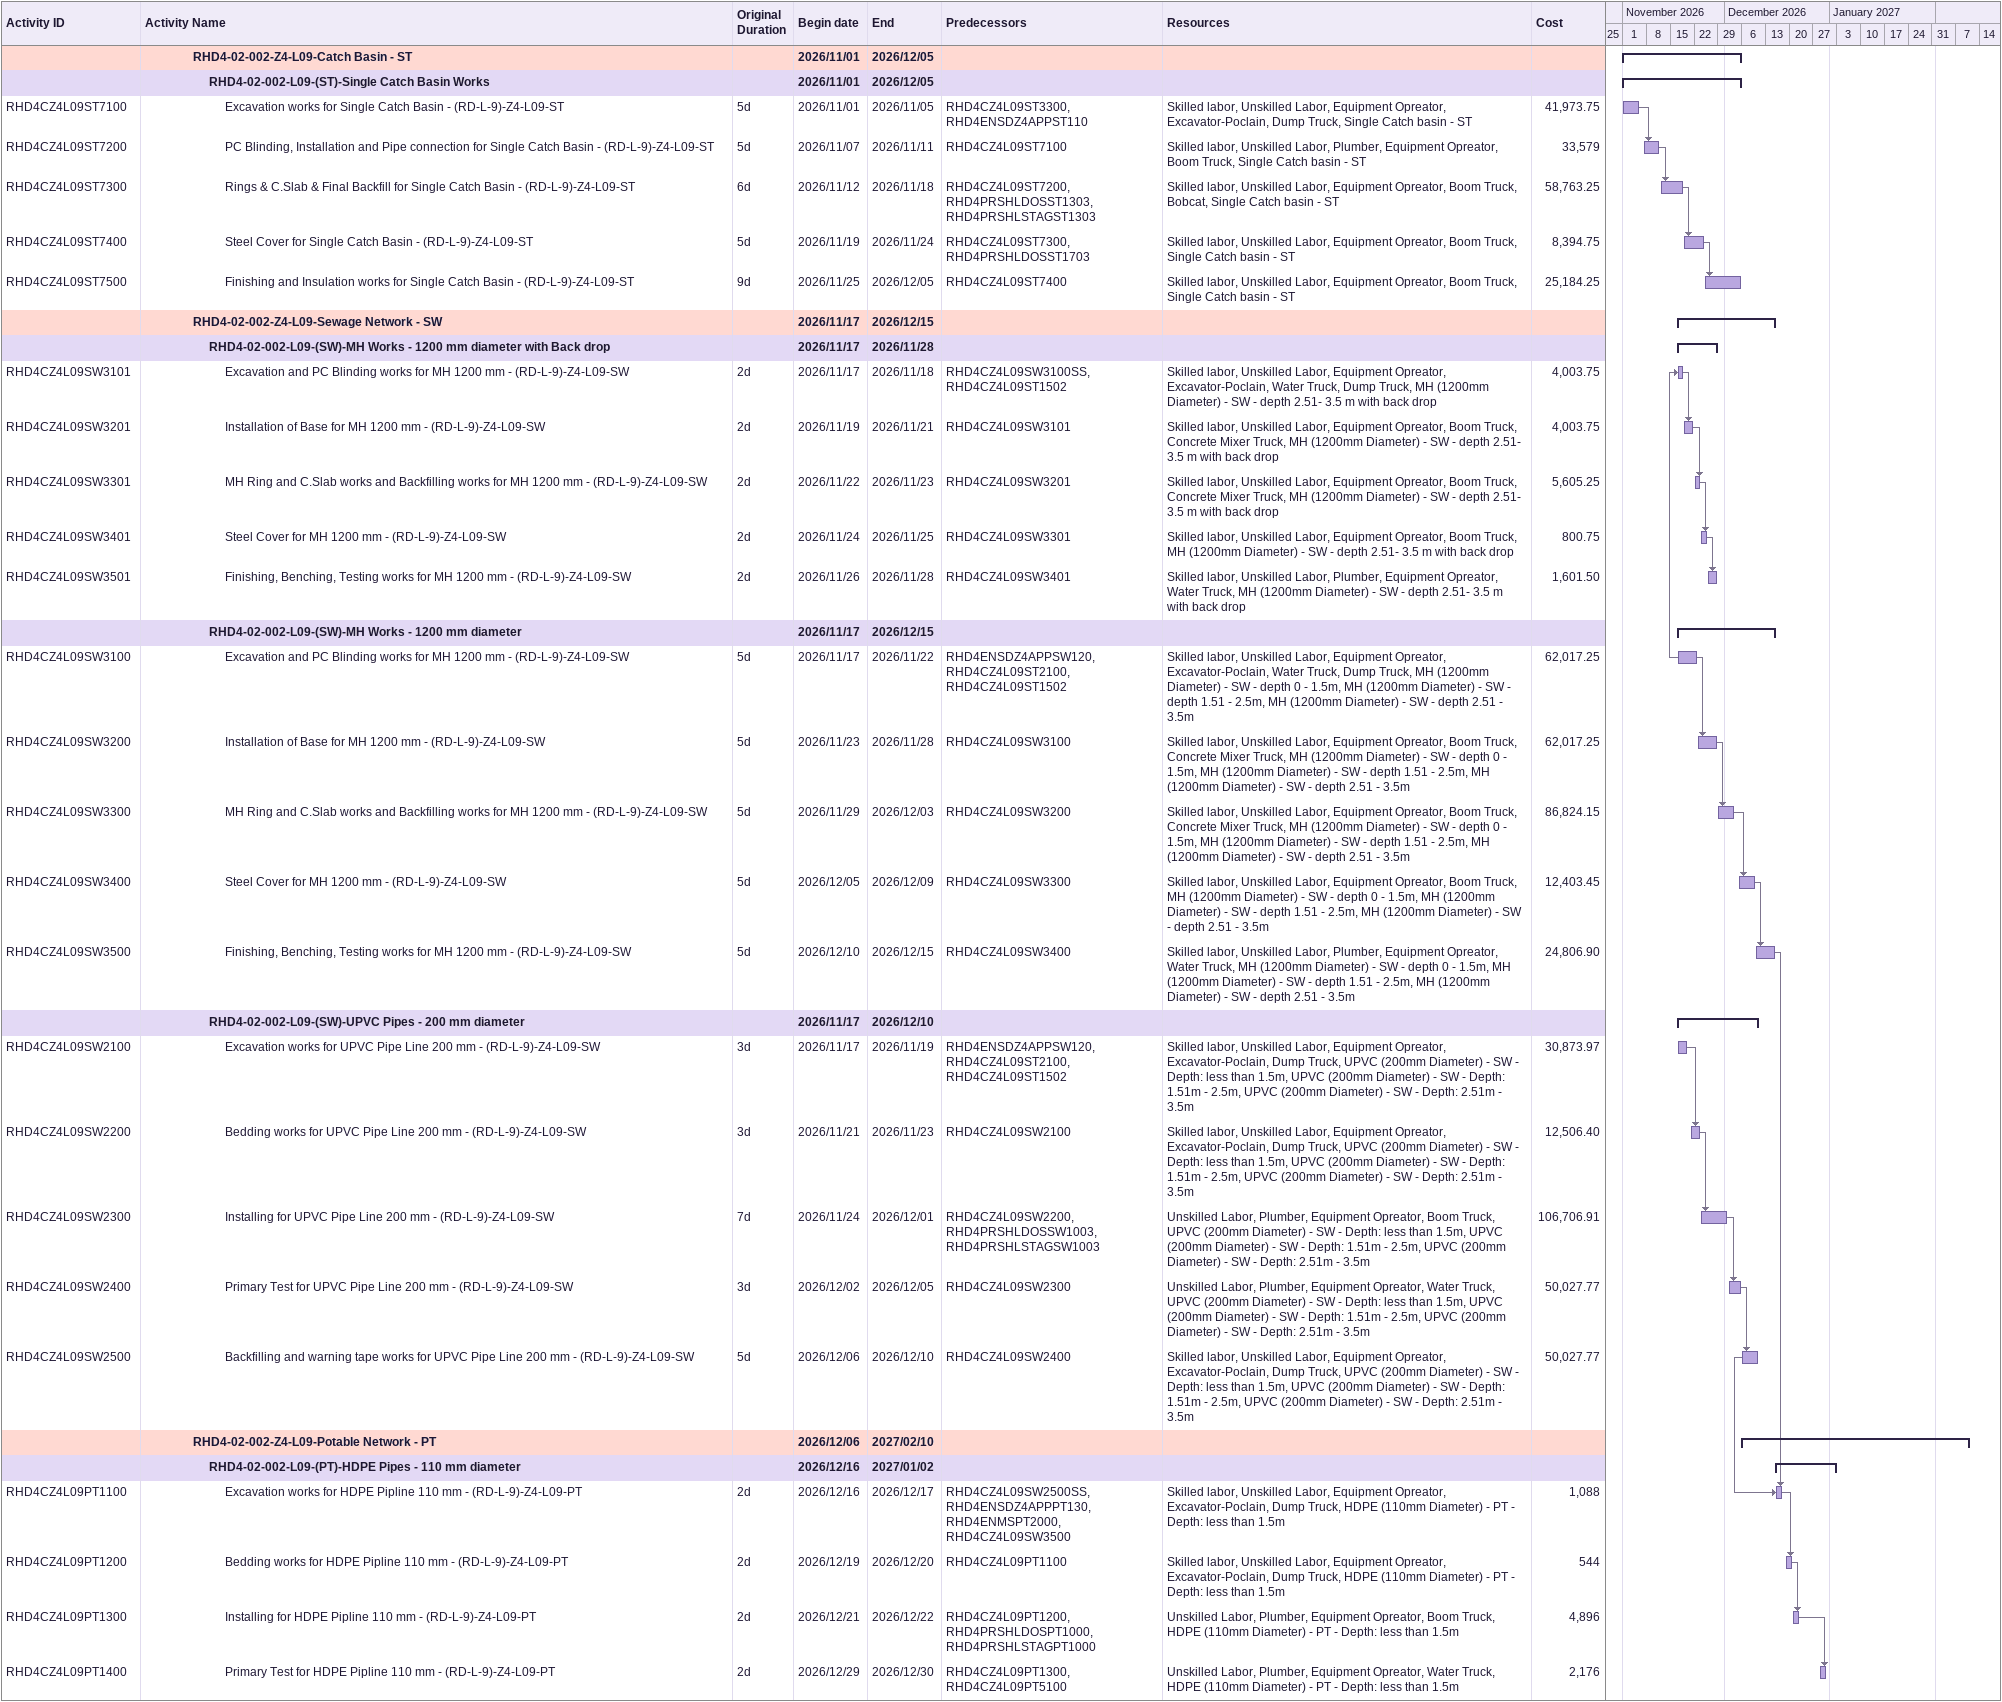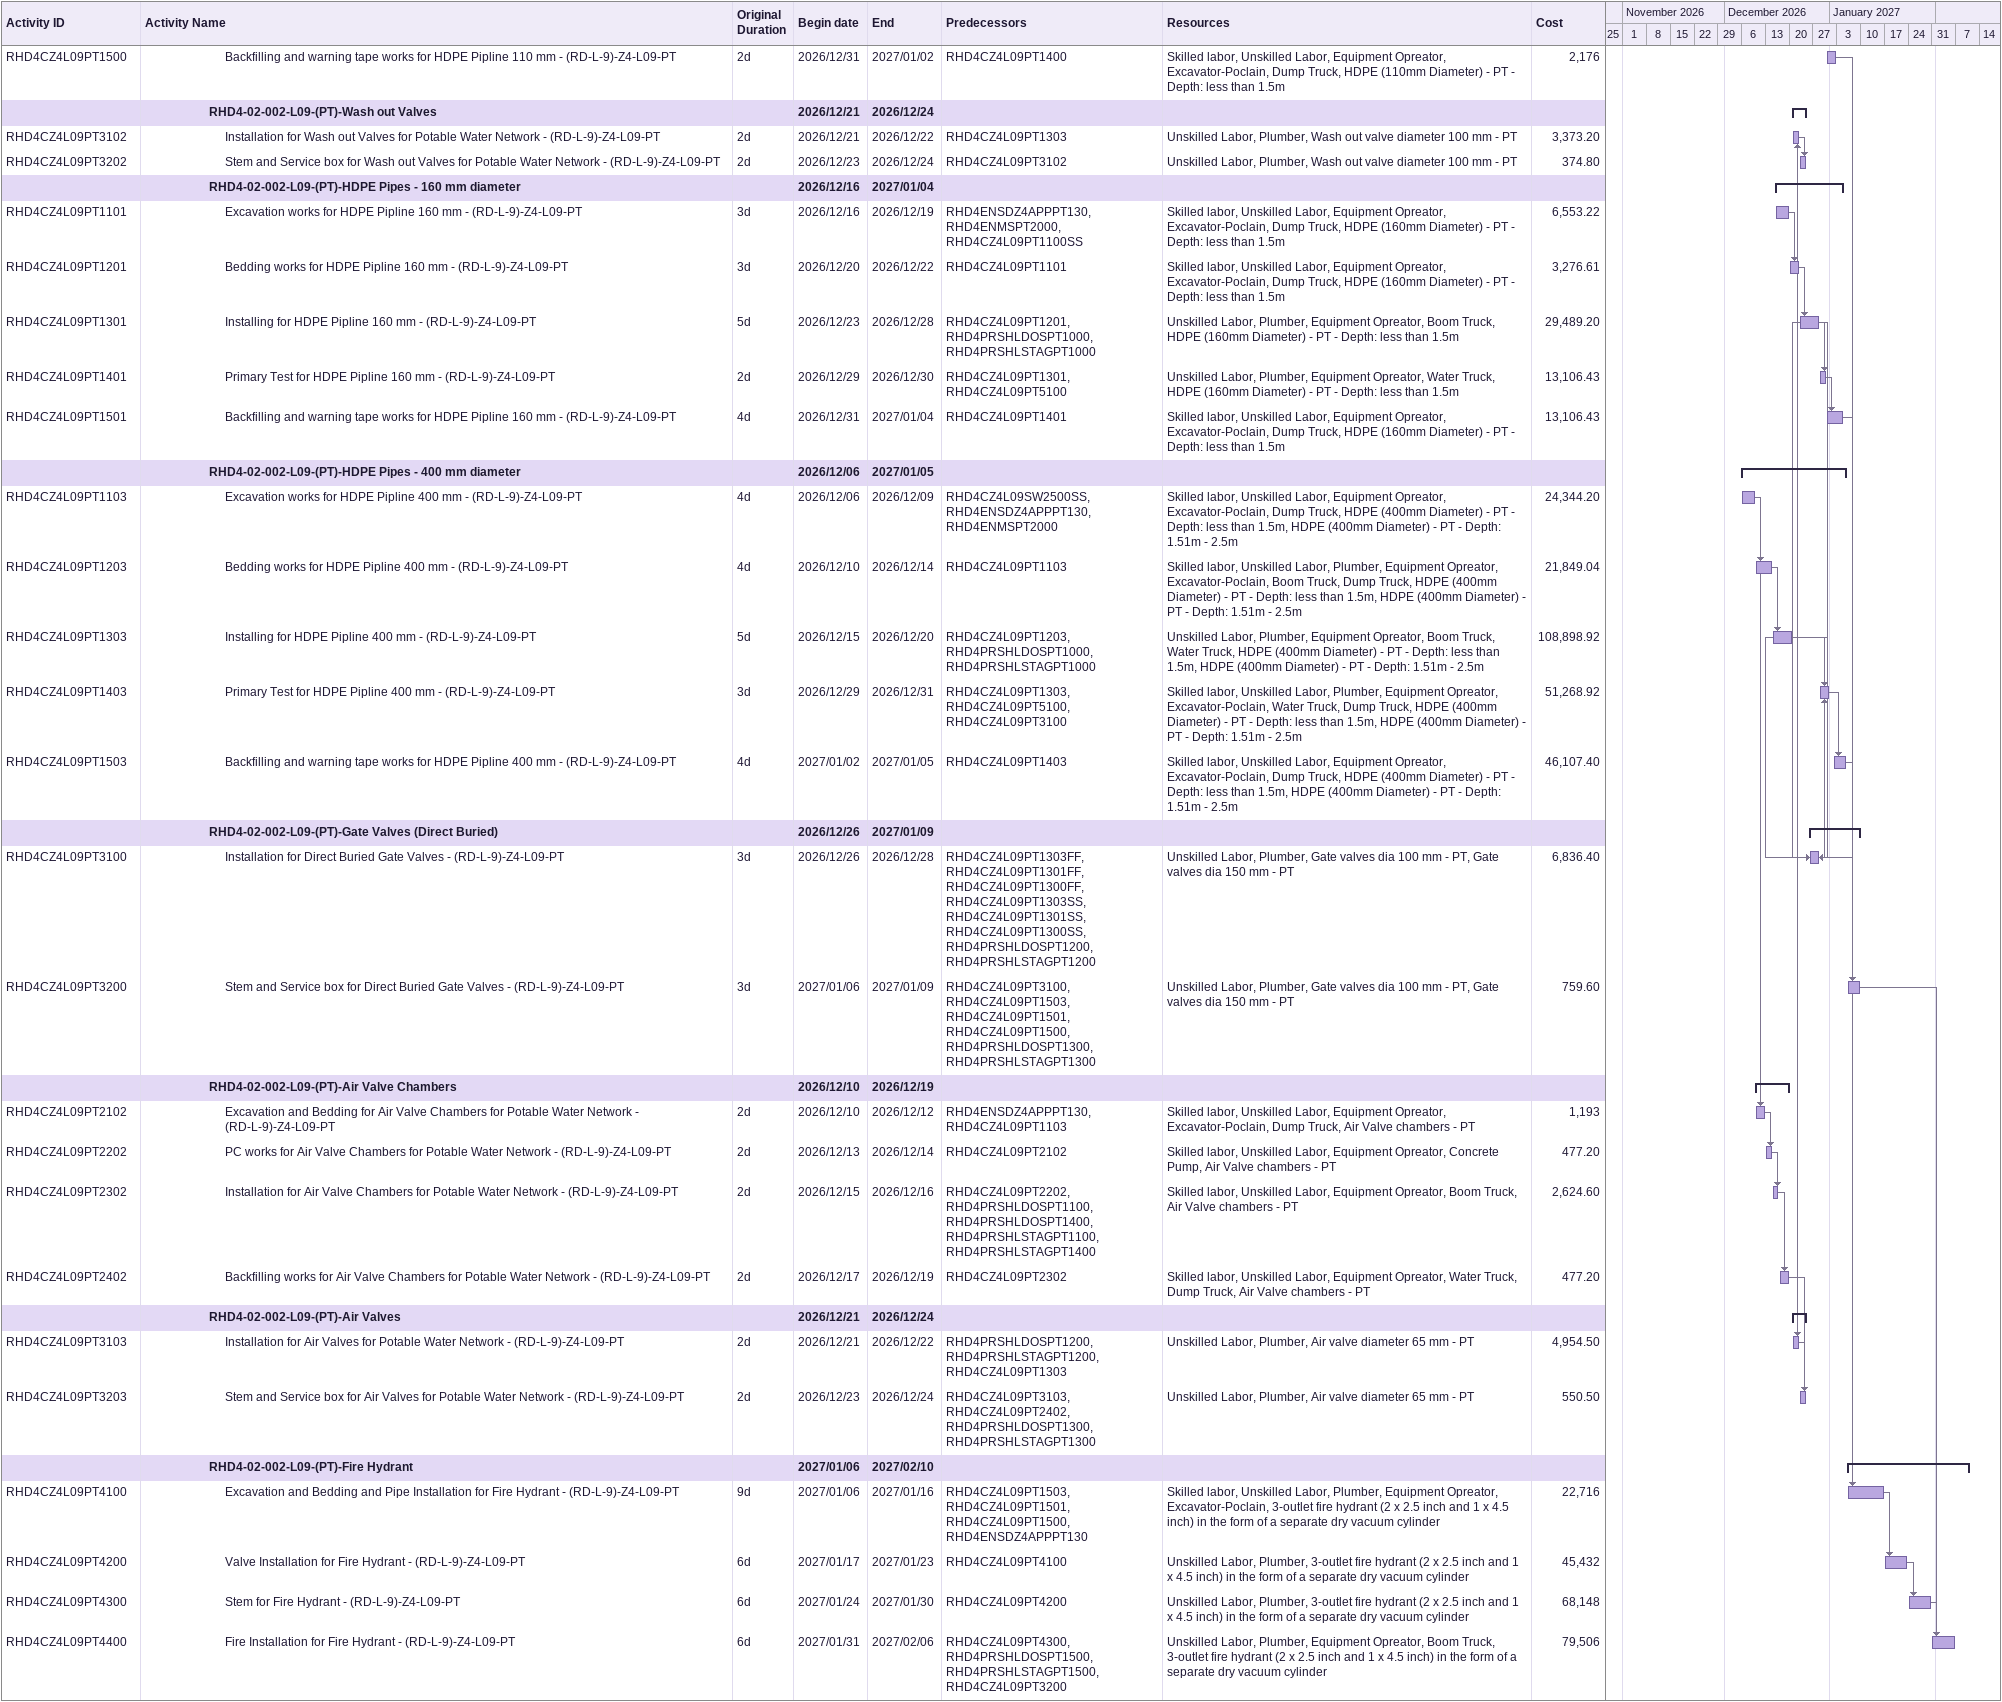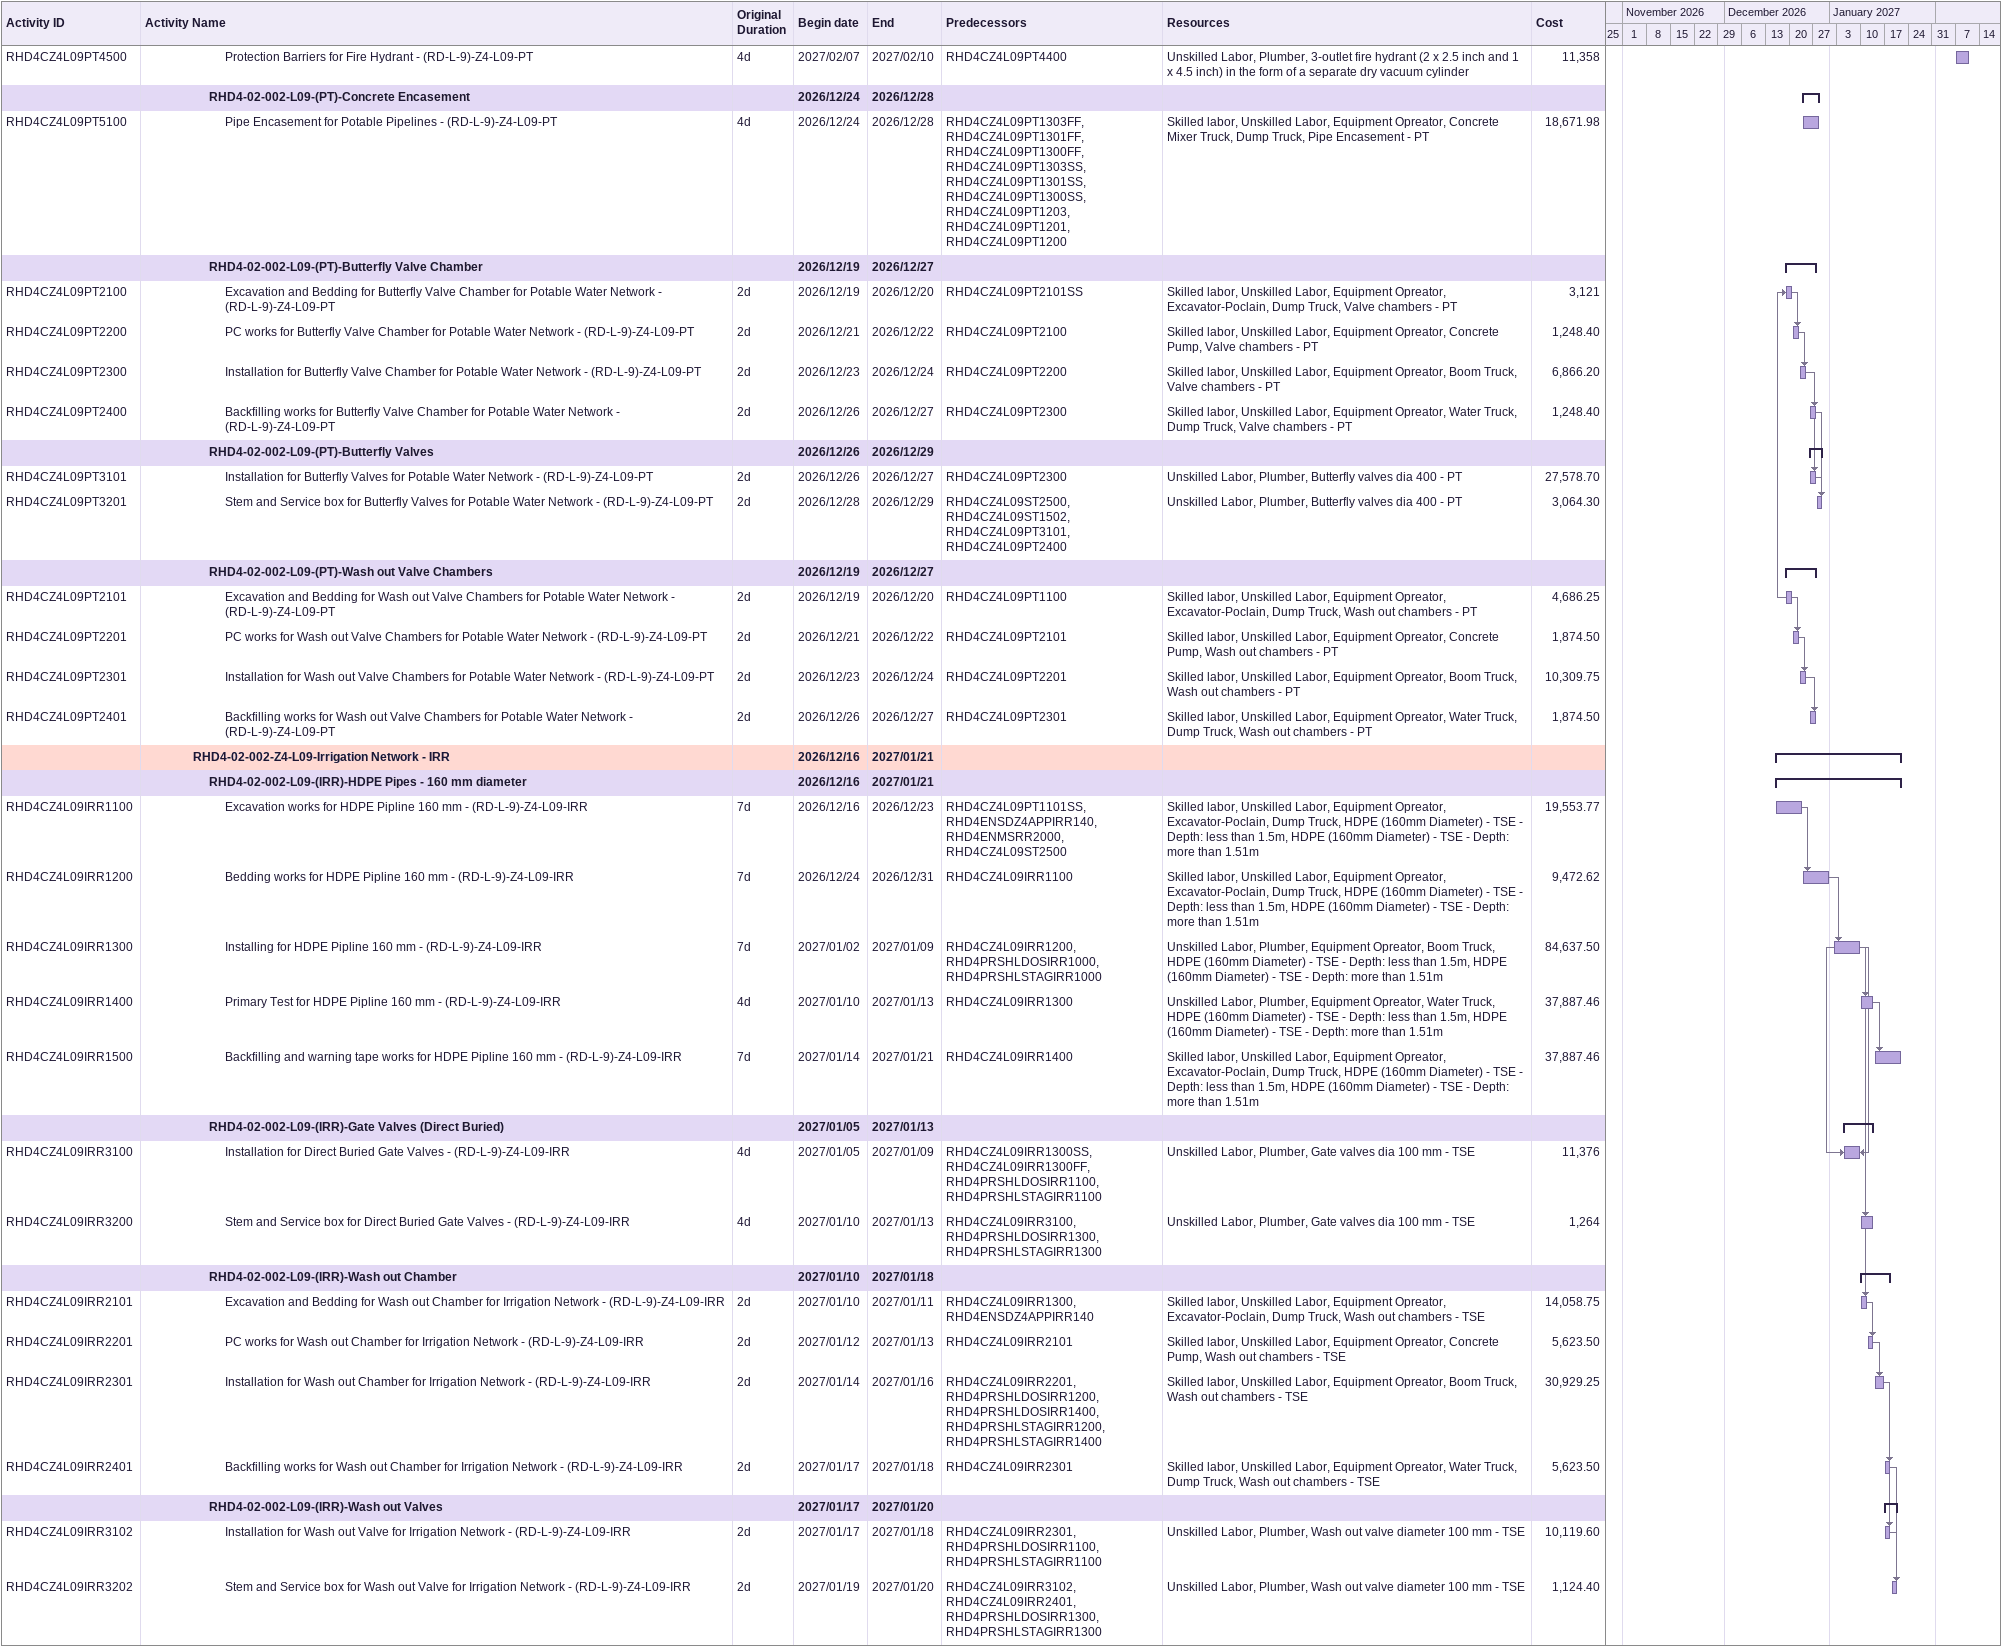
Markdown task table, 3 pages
| ID | Level | Task | Original duration | Start | Finish | Predecessors | Resources | Cost |
|---|---|---|---|---|---|---|---|---|
|  | 4 | **RHD4-02-002-Z4-L09-Catch Basin - ST** |  | 2026-11-01 | 2026-12-05 |  |  |  |
|  | 5 | **RHD4-02-002-L09-(ST)-Single Catch Basin Works** |  | 2026-11-01 | 2026-12-05 |  |  |  |
| RHD4CZ4L09ST7100 | 6 | Excavation works for Single Catch Basin - (RD-L-9)-Z4-L09-ST | 5d | 2026-11-01 | 2026-11-05 | RHD4CZ4L09ST3300, RHD4ENSDZ4APPST110 | Skilled labor, Unskilled Labor, Equipment Opreator, Excavator-Poclain, Dump Truck, Single Catch basin - ST | 41973.75 |
| RHD4CZ4L09ST7200 | 6 | PC Blinding, Installation and Pipe connection for Single Catch Basin - (RD-L-9)-Z4-L09-ST | 5d | 2026-11-07 | 2026-11-11 | RHD4CZ4L09ST7100 | Skilled labor, Unskilled Labor, Plumber, Equipment Opreator, Boom Truck, Single Catch basin - ST | 33579 |
| RHD4CZ4L09ST7300 | 6 | Rings & C.Slab & Final Backfill for Single Catch Basin - (RD-L-9)-Z4-L09-ST | 6d | 2026-11-12 | 2026-11-18 | RHD4CZ4L09ST7200, RHD4PRSHLDOSST1303, RHD4PRSHLSTAGST1303 | Skilled labor, Unskilled Labor, Equipment Opreator, Boom Truck, Bobcat, Single Catch basin - ST | 58763.25 |
| RHD4CZ4L09ST7400 | 6 | Steel Cover for Single Catch Basin - (RD-L-9)-Z4-L09-ST | 5d | 2026-11-19 | 2026-11-24 | RHD4CZ4L09ST7300, RHD4PRSHLDOSST1703 | Skilled labor, Unskilled Labor, Equipment Opreator, Boom Truck, Single Catch basin - ST | 8394.75 |
| RHD4CZ4L09ST7500 | 6 | Finishing and Insulation works for Single Catch Basin - (RD-L-9)-Z4-L09-ST | 9d | 2026-11-25 | 2026-12-05 | RHD4CZ4L09ST7400 | Skilled labor, Unskilled Labor, Equipment Opreator, Boom Truck, Single Catch basin - ST | 25184.25 |
|  | 4 | **RHD4-02-002-Z4-L09-Sewage Network - SW** |  | 2026-11-17 | 2026-12-15 |  |  |  |
|  | 5 | **RHD4-02-002-L09-(SW)-MH Works - 1200 mm diameter with Back drop** |  | 2026-11-17 | 2026-11-28 |  |  |  |
| RHD4CZ4L09SW3101 | 6 | Excavation and PC Blinding works for MH 1200 mm - (RD-L-9)-Z4-L09-SW | 2d | 2026-11-17 | 2026-11-18 | RHD4CZ4L09SW3100SS, RHD4CZ4L09ST1502 | Skilled labor, Unskilled Labor, Equipment Opreator, Excavator-Poclain, Water Truck, Dump Truck, MH (1200mm Diameter) - SW - depth 2.51- 3.5 m with back drop | 4003.75 |
| RHD4CZ4L09SW3201 | 6 | Installation of Base for MH 1200 mm - (RD-L-9)-Z4-L09-SW | 2d | 2026-11-19 | 2026-11-21 | RHD4CZ4L09SW3101 | Skilled labor, Unskilled Labor, Equipment Opreator, Boom Truck, Concrete Mixer Truck, MH (1200mm Diameter) - SW - depth 2.51- 3.5 m with back drop | 4003.75 |
| RHD4CZ4L09SW3301 | 6 | MH Ring and C.Slab works and Backfilling works for MH 1200 mm - (RD-L-9)-Z4-L09-SW | 2d | 2026-11-22 | 2026-11-23 | RHD4CZ4L09SW3201 | Skilled labor, Unskilled Labor, Equipment Opreator, Boom Truck, Concrete Mixer Truck, MH (1200mm Diameter) - SW - depth 2.51- 3.5 m with back drop | 5605.25 |
| RHD4CZ4L09SW3401 | 6 | Steel Cover for MH 1200 mm - (RD-L-9)-Z4-L09-SW | 2d | 2026-11-24 | 2026-11-25 | RHD4CZ4L09SW3301 | Skilled labor, Unskilled Labor, Equipment Opreator, Boom Truck, MH (1200mm Diameter) - SW - depth 2.51- 3.5 m with back drop | 800.75 |
| RHD4CZ4L09SW3501 | 6 | Finishing, Benching, Testing works for MH 1200 mm - (RD-L-9)-Z4-L09-SW | 2d | 2026-11-26 | 2026-11-28 | RHD4CZ4L09SW3401 | Skilled labor, Unskilled Labor, Plumber, Equipment Opreator, Water Truck, MH (1200mm Diameter) - SW - depth 2.51- 3.5 m with back drop | 1601.50 |
|  | 5 | **RHD4-02-002-L09-(SW)-MH Works - 1200 mm diameter** |  | 2026-11-17 | 2026-12-15 |  |  |  |
| RHD4CZ4L09SW3100 | 6 | Excavation and PC Blinding works for MH 1200 mm - (RD-L-9)-Z4-L09-SW | 5d | 2026-11-17 | 2026-11-22 | RHD4ENSDZ4APPSW120, RHD4CZ4L09ST2100, RHD4CZ4L09ST1502 | Skilled labor, Unskilled Labor, Equipment Opreator, Excavator-Poclain, Water Truck, Dump Truck, MH (1200mm Diameter) - SW - depth 0 - 1.5m, MH (1200mm Diameter) - SW - depth 1.51 - 2.5m, MH (1200mm Diameter) - SW - depth 2.51 - 3.5m | 62017.25 |
| RHD4CZ4L09SW3200 | 6 | Installation of Base for MH 1200 mm - (RD-L-9)-Z4-L09-SW | 5d | 2026-11-23 | 2026-11-28 | RHD4CZ4L09SW3100 | Skilled labor, Unskilled Labor, Equipment Opreator, Boom Truck, Concrete Mixer Truck, MH (1200mm Diameter) - SW - depth 0 - 1.5m, MH (1200mm Diameter) - SW - depth 1.51 - 2.5m, MH (1200mm Diameter) - SW - depth 2.51 - 3.5m | 62017.25 |
| RHD4CZ4L09SW3300 | 6 | MH Ring and C.Slab works and Backfilling works for MH 1200 mm - (RD-L-9)-Z4-L09-SW | 5d | 2026-11-29 | 2026-12-03 | RHD4CZ4L09SW3200 | Skilled labor, Unskilled Labor, Equipment Opreator, Boom Truck, Concrete Mixer Truck, MH (1200mm Diameter) - SW - depth 0 - 1.5m, MH (1200mm Diameter) - SW - depth 1.51 - 2.5m, MH (1200mm Diameter) - SW - depth 2.51 - 3.5m | 86824.15 |
| RHD4CZ4L09SW3400 | 6 | Steel Cover for MH 1200 mm - (RD-L-9)-Z4-L09-SW | 5d | 2026-12-05 | 2026-12-09 | RHD4CZ4L09SW3300 | Skilled labor, Unskilled Labor, Equipment Opreator, Boom Truck, MH (1200mm Diameter) - SW - depth 0 - 1.5m, MH (1200mm Diameter) - SW - depth 1.51 - 2.5m, MH (1200mm Diameter) - SW - depth 2.51 - 3.5m | 12403.45 |
| RHD4CZ4L09SW3500 | 6 | Finishing, Benching, Testing works for MH 1200 mm - (RD-L-9)-Z4-L09-SW | 5d | 2026-12-10 | 2026-12-15 | RHD4CZ4L09SW3400 | Skilled labor, Unskilled Labor, Plumber, Equipment Opreator, Water Truck, MH (1200mm Diameter) - SW - depth 0 - 1.5m, MH (1200mm Diameter) - SW - depth 1.51 - 2.5m, MH (1200mm Diameter) - SW - depth 2.51 - 3.5m | 24806.90 |
|  | 5 | **RHD4-02-002-L09-(SW)-UPVC Pipes - 200 mm diameter** |  | 2026-11-17 | 2026-12-10 |  |  |  |
| RHD4CZ4L09SW2100 | 6 | Excavation works for UPVC Pipe Line 200 mm - (RD-L-9)-Z4-L09-SW | 3d | 2026-11-17 | 2026-11-19 | RHD4ENSDZ4APPSW120, RHD4CZ4L09ST2100, RHD4CZ4L09ST1502 | Skilled labor, Unskilled Labor, Equipment Opreator, Excavator-Poclain, Dump Truck, UPVC (200mm Diameter) - SW - Depth: less than 1.5m, UPVC (200mm Diameter) - SW - Depth: 1.51m - 2.5m, UPVC (200mm Diameter) - SW - Depth: 2.51m - 3.5m | 30873.97 |
| RHD4CZ4L09SW2200 | 6 | Bedding works for UPVC Pipe Line 200 mm - (RD-L-9)-Z4-L09-SW | 3d | 2026-11-21 | 2026-11-23 | RHD4CZ4L09SW2100 | Skilled labor, Unskilled Labor, Equipment Opreator, Excavator-Poclain, Dump Truck, UPVC (200mm Diameter) - SW - Depth: less than 1.5m, UPVC (200mm Diameter) - SW - Depth: 1.51m - 2.5m, UPVC (200mm Diameter) - SW - Depth: 2.51m - 3.5m | 12506.40 |
| RHD4CZ4L09SW2300 | 6 | Installing for UPVC Pipe Line 200 mm - (RD-L-9)-Z4-L09-SW | 7d | 2026-11-24 | 2026-12-01 | RHD4CZ4L09SW2200, RHD4PRSHLDOSSW1003, RHD4PRSHLSTAGSW1003 | Unskilled Labor, Plumber, Equipment Opreator, Boom Truck, UPVC (200mm Diameter) - SW - Depth: less than 1.5m, UPVC (200mm Diameter) - SW - Depth: 1.51m - 2.5m, UPVC (200mm Diameter) - SW - Depth: 2.51m - 3.5m | 106706.91 |
| RHD4CZ4L09SW2400 | 6 | Primary Test for UPVC Pipe Line 200 mm - (RD-L-9)-Z4-L09-SW | 3d | 2026-12-02 | 2026-12-05 | RHD4CZ4L09SW2300 | Unskilled Labor, Plumber, Equipment Opreator, Water Truck, UPVC (200mm Diameter) - SW - Depth: less than 1.5m, UPVC (200mm Diameter) - SW - Depth: 1.51m - 2.5m, UPVC (200mm Diameter) - SW - Depth: 2.51m - 3.5m | 50027.77 |
| RHD4CZ4L09SW2500 | 6 | Backfilling and warning tape works for UPVC Pipe Line 200 mm - (RD-L-9)-Z4-L09-SW | 5d | 2026-12-06 | 2026-12-10 | RHD4CZ4L09SW2400 | Skilled labor, Unskilled Labor, Equipment Opreator, Excavator-Poclain, Dump Truck, UPVC (200mm Diameter) - SW - Depth: less than 1.5m, UPVC (200mm Diameter) - SW - Depth: 1.51m - 2.5m, UPVC (200mm Diameter) - SW - Depth: 2.51m - 3.5m | 50027.77 |
|  | 4 | **RHD4-02-002-Z4-L09-Potable Network - PT** |  | 2026-12-06 | 2027-02-10 |  |  |  |
|  | 5 | **RHD4-02-002-L09-(PT)-HDPE Pipes - 110 mm diameter** |  | 2026-12-16 | 2027-01-02 |  |  |  |
| RHD4CZ4L09PT1100 | 6 | Excavation works for HDPE Pipline 110 mm - (RD-L-9)-Z4-L09-PT | 2d | 2026-12-16 | 2026-12-17 | RHD4CZ4L09SW2500SS, RHD4ENSDZ4APPPT130, RHD4ENMSPT2000, RHD4CZ4L09SW3500 | Skilled labor, Unskilled Labor, Equipment Opreator, Excavator-Poclain, Dump Truck, HDPE (110mm Diameter) - PT - Depth: less than 1.5m | 1088 |
| RHD4CZ4L09PT1200 | 6 | Bedding works for HDPE Pipline 110 mm - (RD-L-9)-Z4-L09-PT | 2d | 2026-12-19 | 2026-12-20 | RHD4CZ4L09PT1100 | Skilled labor, Unskilled Labor, Equipment Opreator, Excavator-Poclain, Dump Truck, HDPE (110mm Diameter) - PT - Depth: less than 1.5m | 544 |
| RHD4CZ4L09PT1300 | 6 | Installing for HDPE Pipline 110 mm - (RD-L-9)-Z4-L09-PT | 2d | 2026-12-21 | 2026-12-22 | RHD4CZ4L09PT1200, RHD4PRSHLDOSPT1000, RHD4PRSHLSTAGPT1000 | Unskilled Labor, Plumber, Equipment Opreator, Boom Truck, HDPE (110mm Diameter) - PT - Depth: less than 1.5m | 4896 |
| RHD4CZ4L09PT1400 | 6 | Primary Test for HDPE Pipline 110 mm - (RD-L-9)-Z4-L09-PT | 2d | 2026-12-29 | 2026-12-30 | RHD4CZ4L09PT1300, RHD4CZ4L09PT5100 | Unskilled Labor, Plumber, Equipment Opreator, Water Truck, HDPE (110mm Diameter) - PT - Depth: less than 1.5m | 2176 |
| RHD4CZ4L09PT1500 | 6 | Backfilling and warning tape works for HDPE Pipline 110 mm - (RD-L-9)-Z4-L09-PT | 2d | 2026-12-31 | 2027-01-02 | RHD4CZ4L09PT1400 | Skilled labor, Unskilled Labor, Equipment Opreator, Excavator-Poclain, Dump Truck, HDPE (110mm Diameter) - PT - Depth: less than 1.5m | 2176 |
|  | 5 | **RHD4-02-002-L09-(PT)-Wash out Valves** |  | 2026-12-21 | 2026-12-24 |  |  |  |
| RHD4CZ4L09PT3102 | 6 | Installation for Wash out Valves for Potable Water Network - (RD-L-9)-Z4-L09-PT | 2d | 2026-12-21 | 2026-12-22 | RHD4CZ4L09PT1303 | Unskilled Labor, Plumber, Wash out valve diameter 100 mm - PT | 3373.20 |
| RHD4CZ4L09PT3202 | 6 | Stem and Service box for Wash out Valves for Potable Water Network - (RD-L-9)-Z4-L09-PT | 2d | 2026-12-23 | 2026-12-24 | RHD4CZ4L09PT3102 | Unskilled Labor, Plumber, Wash out valve diameter 100 mm - PT | 374.80 |
|  | 5 | **RHD4-02-002-L09-(PT)-HDPE Pipes - 160 mm diameter** |  | 2026-12-16 | 2027-01-04 |  |  |  |
| RHD4CZ4L09PT1101 | 6 | Excavation works for HDPE Pipline 160 mm - (RD-L-9)-Z4-L09-PT | 3d | 2026-12-16 | 2026-12-19 | RHD4ENSDZ4APPPT130, RHD4ENMSPT2000, RHD4CZ4L09PT1100SS | Skilled labor, Unskilled Labor, Equipment Opreator, Excavator-Poclain, Dump Truck, HDPE (160mm Diameter) - PT - Depth: less than 1.5m | 6553.22 |
| RHD4CZ4L09PT1201 | 6 | Bedding works for HDPE Pipline 160 mm - (RD-L-9)-Z4-L09-PT | 3d | 2026-12-20 | 2026-12-22 | RHD4CZ4L09PT1101 | Skilled labor, Unskilled Labor, Equipment Opreator, Excavator-Poclain, Dump Truck, HDPE (160mm Diameter) - PT - Depth: less than 1.5m | 3276.61 |
| RHD4CZ4L09PT1301 | 6 | Installing for HDPE Pipline 160 mm - (RD-L-9)-Z4-L09-PT | 5d | 2026-12-23 | 2026-12-28 | RHD4CZ4L09PT1201, RHD4PRSHLDOSPT1000, RHD4PRSHLSTAGPT1000 | Unskilled Labor, Plumber, Equipment Opreator, Boom Truck, HDPE (160mm Diameter) - PT - Depth: less than 1.5m | 29489.20 |
| RHD4CZ4L09PT1401 | 6 | Primary Test for HDPE Pipline 160 mm - (RD-L-9)-Z4-L09-PT | 2d | 2026-12-29 | 2026-12-30 | RHD4CZ4L09PT1301, RHD4CZ4L09PT5100 | Unskilled Labor, Plumber, Equipment Opreator, Water Truck, HDPE (160mm Diameter) - PT - Depth: less than 1.5m | 13106.43 |
| RHD4CZ4L09PT1501 | 6 | Backfilling and warning tape works for HDPE Pipline 160 mm - (RD-L-9)-Z4-L09-PT | 4d | 2026-12-31 | 2027-01-04 | RHD4CZ4L09PT1401 | Skilled labor, Unskilled Labor, Equipment Opreator, Excavator-Poclain, Dump Truck, HDPE (160mm Diameter) - PT - Depth: less than 1.5m | 13106.43 |
|  | 5 | **RHD4-02-002-L09-(PT)-HDPE Pipes - 400 mm diameter** |  | 2026-12-06 | 2027-01-05 |  |  |  |
| RHD4CZ4L09PT1103 | 6 | Excavation works for HDPE Pipline 400 mm - (RD-L-9)-Z4-L09-PT | 4d | 2026-12-06 | 2026-12-09 | RHD4CZ4L09SW2500SS, RHD4ENSDZ4APPPT130, RHD4ENMSPT2000 | Skilled labor, Unskilled Labor, Equipment Opreator, Excavator-Poclain, Dump Truck, HDPE (400mm Diameter) - PT - Depth: less than 1.5m, HDPE (400mm Diameter) - PT - Depth: 1.51m - 2.5m | 24344.20 |
| RHD4CZ4L09PT1203 | 6 | Bedding works for HDPE Pipline 400 mm - (RD-L-9)-Z4-L09-PT | 4d | 2026-12-10 | 2026-12-14 | RHD4CZ4L09PT1103 | Skilled labor, Unskilled Labor, Plumber, Equipment Opreator, Excavator-Poclain, Boom Truck, Dump Truck, HDPE (400mm Diameter) - PT - Depth: less than 1.5m, HDPE (400mm Diameter) - PT - Depth: 1.51m - 2.5m | 21849.04 |
| RHD4CZ4L09PT1303 | 6 | Installing for HDPE Pipline 400 mm - (RD-L-9)-Z4-L09-PT | 5d | 2026-12-15 | 2026-12-20 | RHD4CZ4L09PT1203, RHD4PRSHLDOSPT1000, RHD4PRSHLSTAGPT1000 | Unskilled Labor, Plumber, Equipment Opreator, Boom Truck, Water Truck, HDPE (400mm Diameter) - PT - Depth: less than 1.5m, HDPE (400mm Diameter) - PT - Depth: 1.51m - 2.5m | 108898.92 |
| RHD4CZ4L09PT1403 | 6 | Primary Test for HDPE Pipline 400 mm - (RD-L-9)-Z4-L09-PT | 3d | 2026-12-29 | 2026-12-31 | RHD4CZ4L09PT1303, RHD4CZ4L09PT5100, RHD4CZ4L09PT3100 | Skilled labor, Unskilled Labor, Plumber, Equipment Opreator, Excavator-Poclain, Water Truck, Dump Truck, HDPE (400mm Diameter) - PT - Depth: less than 1.5m, HDPE (400mm Diameter) - PT - Depth: 1.51m - 2.5m | 51268.92 |
| RHD4CZ4L09PT1503 | 6 | Backfilling and warning tape works for HDPE Pipline 400 mm - (RD-L-9)-Z4-L09-PT | 4d | 2027-01-02 | 2027-01-05 | RHD4CZ4L09PT1403 | Skilled labor, Unskilled Labor, Equipment Opreator, Excavator-Poclain, Dump Truck, HDPE (400mm Diameter) - PT - Depth: less than 1.5m, HDPE (400mm Diameter) - PT - Depth: 1.51m - 2.5m | 46107.40 |
|  | 5 | **RHD4-02-002-L09-(PT)-Gate Valves (Direct Buried)** |  | 2026-12-26 | 2027-01-09 |  |  |  |
| RHD4CZ4L09PT3100 | 6 | Installation for Direct Buried Gate Valves - (RD-L-9)-Z4-L09-PT | 3d | 2026-12-26 | 2026-12-28 | RHD4CZ4L09PT1303FF, RHD4CZ4L09PT1301FF, RHD4CZ4L09PT1300FF, RHD4CZ4L09PT1303SS, RHD4CZ4L09PT1301SS, RHD4CZ4L09PT1300SS, RHD4PRSHLDOSPT1200, RHD4PRSHLSTAGPT1200 | Unskilled Labor, Plumber, Gate valves dia 100 mm - PT, Gate valves dia 150 mm - PT | 6836.40 |
| RHD4CZ4L09PT3200 | 6 | Stem and Service box for Direct Buried Gate Valves - (RD-L-9)-Z4-L09-PT | 3d | 2027-01-06 | 2027-01-09 | RHD4CZ4L09PT3100, RHD4CZ4L09PT1503, RHD4CZ4L09PT1501, RHD4CZ4L09PT1500, RHD4PRSHLDOSPT1300, RHD4PRSHLSTAGPT1300 | Unskilled Labor, Plumber, Gate valves dia 100 mm - PT, Gate valves dia 150 mm - PT | 759.60 |
|  | 5 | **RHD4-02-002-L09-(PT)-Air Valve Chambers** |  | 2026-12-10 | 2026-12-19 |  |  |  |
| RHD4CZ4L09PT2102 | 6 | Excavation and Bedding for Air Valve Chambers for Potable Water Network - (RD-L-9)-Z4-L09-PT | 2d | 2026-12-10 | 2026-12-12 | RHD4ENSDZ4APPPT130, RHD4CZ4L09PT1103 | Skilled labor, Unskilled Labor, Equipment Opreator, Excavator-Poclain, Dump Truck, Air Valve chambers - PT | 1193 |
| RHD4CZ4L09PT2202 | 6 | PC works for Air Valve Chambers for Potable Water Network - (RD-L-9)-Z4-L09-PT | 2d | 2026-12-13 | 2026-12-14 | RHD4CZ4L09PT2102 | Skilled labor, Unskilled Labor, Equipment Opreator, Concrete Pump, Air Valve chambers - PT | 477.20 |
| RHD4CZ4L09PT2302 | 6 | Installation for Air Valve Chambers for Potable Water Network - (RD-L-9)-Z4-L09-PT | 2d | 2026-12-15 | 2026-12-16 | RHD4CZ4L09PT2202, RHD4PRSHLDOSPT1100, RHD4PRSHLDOSPT1400, RHD4PRSHLSTAGPT1100, RHD4PRSHLSTAGPT1400 | Skilled labor, Unskilled Labor, Equipment Opreator, Boom Truck, Air Valve chambers - PT | 2624.60 |
| RHD4CZ4L09PT2402 | 6 | Backfilling works for Air Valve Chambers for Potable Water Network - (RD-L-9)-Z4-L09-PT | 2d | 2026-12-17 | 2026-12-19 | RHD4CZ4L09PT2302 | Skilled labor, Unskilled Labor, Equipment Opreator, Water Truck, Dump Truck, Air Valve chambers - PT | 477.20 |
|  | 5 | **RHD4-02-002-L09-(PT)-Air Valves** |  | 2026-12-21 | 2026-12-24 |  |  |  |
| RHD4CZ4L09PT3103 | 6 | Installation for Air Valves for Potable Water Network - (RD-L-9)-Z4-L09-PT | 2d | 2026-12-21 | 2026-12-22 | RHD4PRSHLDOSPT1200, RHD4PRSHLSTAGPT1200, RHD4CZ4L09PT1303 | Unskilled Labor, Plumber, Air valve diameter 65 mm - PT | 4954.50 |
| RHD4CZ4L09PT3203 | 6 | Stem and Service box for Air Valves for Potable Water Network - (RD-L-9)-Z4-L09-PT | 2d | 2026-12-23 | 2026-12-24 | RHD4CZ4L09PT3103, RHD4CZ4L09PT2402, RHD4PRSHLDOSPT1300, RHD4PRSHLSTAGPT1300 | Unskilled Labor, Plumber, Air valve diameter 65 mm - PT | 550.50 |
|  | 5 | **RHD4-02-002-L09-(PT)-Fire Hydrant** |  | 2027-01-06 | 2027-02-10 |  |  |  |
| RHD4CZ4L09PT4100 | 6 | Excavation and Bedding and Pipe Installation for Fire Hydrant - (RD-L-9)-Z4-L09-PT | 9d | 2027-01-06 | 2027-01-16 | RHD4CZ4L09PT1503, RHD4CZ4L09PT1501, RHD4CZ4L09PT1500, RHD4ENSDZ4APPPT130 | Skilled labor, Unskilled Labor, Plumber, Equipment Opreator, Excavator-Poclain, 3-outlet fire hydrant (2 x 2.5 inch and 1 x 4.5 inch) in the form of a separate dry vacuum cylinder | 22716 |
| RHD4CZ4L09PT4200 | 6 | Valve Installation for Fire Hydrant - (RD-L-9)-Z4-L09-PT | 6d | 2027-01-17 | 2027-01-23 | RHD4CZ4L09PT4100 | Unskilled Labor, Plumber, 3-outlet fire hydrant (2 x 2.5 inch and 1 x 4.5 inch) in the form of a separate dry vacuum cylinder | 45432 |
| RHD4CZ4L09PT4300 | 6 | Stem for Fire Hydrant - (RD-L-9)-Z4-L09-PT | 6d | 2027-01-24 | 2027-01-30 | RHD4CZ4L09PT4200 | Unskilled Labor, Plumber, 3-outlet fire hydrant (2 x 2.5 inch and 1 x 4.5 inch) in the form of a separate dry vacuum cylinder | 68148 |
| RHD4CZ4L09PT4400 | 6 | Fire Installation for Fire Hydrant - (RD-L-9)-Z4-L09-PT | 6d | 2027-01-31 | 2027-02-06 | RHD4CZ4L09PT4300, RHD4PRSHLDOSPT1500, RHD4PRSHLSTAGPT1500, RHD4CZ4L09PT3200 | Unskilled Labor, Plumber, Equipment Opreator, Boom Truck, 3-outlet fire hydrant (2 x 2.5 inch and 1 x 4.5 inch) in the form of a separate dry vacuum cylinder | 79506 |
| RHD4CZ4L09PT4500 | 6 | Protection Barriers for Fire Hydrant - (RD-L-9)-Z4-L09-PT | 4d | 2027-02-07 | 2027-02-10 | RHD4CZ4L09PT4400 | Unskilled Labor, Plumber, 3-outlet fire hydrant (2 x 2.5 inch and 1 x 4.5 inch) in the form of a separate dry vacuum cylinder | 11358 |
|  | 5 | **RHD4-02-002-L09-(PT)-Concrete Encasement** |  | 2026-12-24 | 2026-12-28 |  |  |  |
| RHD4CZ4L09PT5100 | 6 | Pipe Encasement for Potable Pipelines - (RD-L-9)-Z4-L09-PT | 4d | 2026-12-24 | 2026-12-28 | RHD4CZ4L09PT1303FF, RHD4CZ4L09PT1301FF, RHD4CZ4L09PT1300FF, RHD4CZ4L09PT1303SS, RHD4CZ4L09PT1301SS, RHD4CZ4L09PT1300SS, RHD4CZ4L09PT1203, RHD4CZ4L09PT1201, RHD4CZ4L09PT1200 | Skilled labor, Unskilled Labor, Equipment Opreator, Concrete Mixer Truck, Dump Truck, Pipe Encasement - PT | 18671.98 |
|  | 5 | **RHD4-02-002-L09-(PT)-Butterfly Valve Chamber** |  | 2026-12-19 | 2026-12-27 |  |  |  |
| RHD4CZ4L09PT2100 | 6 | Excavation and Bedding for Butterfly Valve Chamber for Potable Water Network - (RD-L-9)-Z4-L09-PT | 2d | 2026-12-19 | 2026-12-20 | RHD4CZ4L09PT2101SS | Skilled labor, Unskilled Labor, Equipment Opreator, Excavator-Poclain, Dump Truck, Valve chambers - PT | 3121 |
| RHD4CZ4L09PT2200 | 6 | PC works for Butterfly Valve Chamber for Potable Water Network - (RD-L-9)-Z4-L09-PT | 2d | 2026-12-21 | 2026-12-22 | RHD4CZ4L09PT2100 | Skilled labor, Unskilled Labor, Equipment Opreator, Concrete Pump, Valve chambers - PT | 1248.40 |
| RHD4CZ4L09PT2300 | 6 | Installation for Butterfly Valve Chamber for Potable Water Network - (RD-L-9)-Z4-L09-PT | 2d | 2026-12-23 | 2026-12-24 | RHD4CZ4L09PT2200 | Skilled labor, Unskilled Labor, Equipment Opreator, Boom Truck, Valve chambers - PT | 6866.20 |
| RHD4CZ4L09PT2400 | 6 | Backfilling works for Butterfly Valve Chamber for Potable Water Network - (RD-L-9)-Z4-L09-PT | 2d | 2026-12-26 | 2026-12-27 | RHD4CZ4L09PT2300 | Skilled labor, Unskilled Labor, Equipment Opreator, Water Truck, Dump Truck, Valve chambers - PT | 1248.40 |
|  | 5 | **RHD4-02-002-L09-(PT)-Butterfly Valves** |  | 2026-12-26 | 2026-12-29 |  |  |  |
| RHD4CZ4L09PT3101 | 6 | Installation for Butterfly Valves for Potable Water Network - (RD-L-9)-Z4-L09-PT | 2d | 2026-12-26 | 2026-12-27 | RHD4CZ4L09PT2300 | Unskilled Labor, Plumber, Butterfly valves dia 400 - PT | 27578.70 |
| RHD4CZ4L09PT3201 | 6 | Stem and Service box for Butterfly Valves for Potable Water Network - (RD-L-9)-Z4-L09-PT | 2d | 2026-12-28 | 2026-12-29 | RHD4CZ4L09ST2500, RHD4CZ4L09ST1502, RHD4CZ4L09PT3101, RHD4CZ4L09PT2400 | Unskilled Labor, Plumber, Butterfly valves dia 400 - PT | 3064.30 |
|  | 5 | **RHD4-02-002-L09-(PT)-Wash out Valve Chambers** |  | 2026-12-19 | 2026-12-27 |  |  |  |
| RHD4CZ4L09PT2101 | 6 | Excavation and Bedding for Wash out Valve Chambers for Potable Water Network - (RD-L-9)-Z4-L09-PT | 2d | 2026-12-19 | 2026-12-20 | RHD4CZ4L09PT1100 | Skilled labor, Unskilled Labor, Equipment Opreator, Excavator-Poclain, Dump Truck, Wash out chambers - PT | 4686.25 |
| RHD4CZ4L09PT2201 | 6 | PC works for Wash out Valve Chambers for Potable Water Network - (RD-L-9)-Z4-L09-PT | 2d | 2026-12-21 | 2026-12-22 | RHD4CZ4L09PT2101 | Skilled labor, Unskilled Labor, Equipment Opreator, Concrete Pump, Wash out chambers - PT | 1874.50 |
| RHD4CZ4L09PT2301 | 6 | Installation for Wash out Valve Chambers for Potable Water Network - (RD-L-9)-Z4-L09-PT | 2d | 2026-12-23 | 2026-12-24 | RHD4CZ4L09PT2201 | Skilled labor, Unskilled Labor, Equipment Opreator, Boom Truck, Wash out chambers - PT | 10309.75 |
| RHD4CZ4L09PT2401 | 6 | Backfilling works for Wash out Valve Chambers for Potable Water Network - (RD-L-9)-Z4-L09-PT | 2d | 2026-12-26 | 2026-12-27 | RHD4CZ4L09PT2301 | Skilled labor, Unskilled Labor, Equipment Opreator, Water Truck, Dump Truck, Wash out chambers - PT | 1874.50 |
|  | 4 | **RHD4-02-002-Z4-L09-Irrigation Network - IRR** |  | 2026-12-16 | 2027-01-21 |  |  |  |
|  | 5 | **RHD4-02-002-L09-(IRR)-HDPE Pipes - 160 mm diameter** |  | 2026-12-16 | 2027-01-21 |  |  |  |
| RHD4CZ4L09IRR1100 | 6 | Excavation works for HDPE Pipline 160 mm - (RD-L-9)-Z4-L09-IRR | 7d | 2026-12-16 | 2026-12-23 | RHD4CZ4L09PT1101SS, RHD4ENSDZ4APPIRR140, RHD4ENMSRR2000, RHD4CZ4L09ST2500 | Skilled labor, Unskilled Labor, Equipment Opreator, Excavator-Poclain, Dump Truck, HDPE (160mm Diameter) - TSE - Depth: less than 1.5m, HDPE (160mm Diameter) - TSE - Depth: more than 1.51m | 19553.77 |
| RHD4CZ4L09IRR1200 | 6 | Bedding works for HDPE Pipline 160 mm - (RD-L-9)-Z4-L09-IRR | 7d | 2026-12-24 | 2026-12-31 | RHD4CZ4L09IRR1100 | Skilled labor, Unskilled Labor, Equipment Opreator, Excavator-Poclain, Dump Truck, HDPE (160mm Diameter) - TSE - Depth: less than 1.5m, HDPE (160mm Diameter) - TSE - Depth: more than 1.51m | 9472.62 |
| RHD4CZ4L09IRR1300 | 6 | Installing for HDPE Pipline 160 mm - (RD-L-9)-Z4-L09-IRR | 7d | 2027-01-02 | 2027-01-09 | RHD4CZ4L09IRR1200, RHD4PRSHLDOSIRR1000, RHD4PRSHLSTAGIRR1000 | Unskilled Labor, Plumber, Equipment Opreator, Boom Truck, HDPE (160mm Diameter) - TSE - Depth: less than 1.5m, HDPE (160mm Diameter) - TSE - Depth: more than 1.51m | 84637.50 |
| RHD4CZ4L09IRR1400 | 6 | Primary Test for HDPE Pipline 160 mm - (RD-L-9)-Z4-L09-IRR | 4d | 2027-01-10 | 2027-01-13 | RHD4CZ4L09IRR1300 | Unskilled Labor, Plumber, Equipment Opreator, Water Truck, HDPE (160mm Diameter) - TSE - Depth: less than 1.5m, HDPE (160mm Diameter) - TSE - Depth: more than 1.51m | 37887.46 |
| RHD4CZ4L09IRR1500 | 6 | Backfilling and warning tape works for HDPE Pipline 160 mm - (RD-L-9)-Z4-L09-IRR | 7d | 2027-01-14 | 2027-01-21 | RHD4CZ4L09IRR1400 | Skilled labor, Unskilled Labor, Equipment Opreator, Excavator-Poclain, Dump Truck, HDPE (160mm Diameter) - TSE - Depth: less than 1.5m, HDPE (160mm Diameter) - TSE - Depth: more than 1.51m | 37887.46 |
|  | 5 | **RHD4-02-002-L09-(IRR)-Gate Valves (Direct Buried)** |  | 2027-01-05 | 2027-01-13 |  |  |  |
| RHD4CZ4L09IRR3100 | 6 | Installation for Direct Buried Gate Valves - (RD-L-9)-Z4-L09-IRR | 4d | 2027-01-05 | 2027-01-09 | RHD4CZ4L09IRR1300SS, RHD4CZ4L09IRR1300FF, RHD4PRSHLDOSIRR1100, RHD4PRSHLSTAGIRR1100 | Unskilled Labor, Plumber, Gate valves dia 100 mm - TSE | 11376 |
| RHD4CZ4L09IRR3200 | 6 | Stem and Service box for Direct Buried Gate Valves - (RD-L-9)-Z4-L09-IRR | 4d | 2027-01-10 | 2027-01-13 | RHD4CZ4L09IRR3100, RHD4PRSHLDOSIRR1300, RHD4PRSHLSTAGIRR1300 | Unskilled Labor, Plumber, Gate valves dia 100 mm - TSE | 1264 |
|  | 5 | **RHD4-02-002-L09-(IRR)-Wash out Chamber** |  | 2027-01-10 | 2027-01-18 |  |  |  |
| RHD4CZ4L09IRR2101 | 6 | Excavation and Bedding for Wash out Chamber for Irrigation Network - (RD-L-9)-Z4-L09-IRR | 2d | 2027-01-10 | 2027-01-11 | RHD4CZ4L09IRR1300, RHD4ENSDZ4APPIRR140 | Skilled labor, Unskilled Labor, Equipment Opreator, Excavator-Poclain, Dump Truck, Wash out chambers - TSE | 14058.75 |
| RHD4CZ4L09IRR2201 | 6 | PC works for Wash out Chamber for Irrigation Network - (RD-L-9)-Z4-L09-IRR | 2d | 2027-01-12 | 2027-01-13 | RHD4CZ4L09IRR2101 | Skilled labor, Unskilled Labor, Equipment Opreator, Concrete Pump, Wash out chambers - TSE | 5623.50 |
| RHD4CZ4L09IRR2301 | 6 | Installation for Wash out Chamber for Irrigation Network - (RD-L-9)-Z4-L09-IRR | 2d | 2027-01-14 | 2027-01-16 | RHD4CZ4L09IRR2201, RHD4PRSHLDOSIRR1200, RHD4PRSHLDOSIRR1400, RHD4PRSHLSTAGIRR1200, RHD4PRSHLSTAGIRR1400 | Skilled labor, Unskilled Labor, Equipment Opreator, Boom Truck, Wash out chambers - TSE | 30929.25 |
| RHD4CZ4L09IRR2401 | 6 | Backfilling works for Wash out Chamber for Irrigation Network - (RD-L-9)-Z4-L09-IRR | 2d | 2027-01-17 | 2027-01-18 | RHD4CZ4L09IRR2301 | Skilled labor, Unskilled Labor, Equipment Opreator, Water Truck, Dump Truck, Wash out chambers - TSE | 5623.50 |
|  | 5 | **RHD4-02-002-L09-(IRR)-Wash out Valves** |  | 2027-01-17 | 2027-01-20 |  |  |  |
| RHD4CZ4L09IRR3102 | 6 | Installation for Wash out Valve for Irrigation Network - (RD-L-9)-Z4-L09-IRR | 2d | 2027-01-17 | 2027-01-18 | RHD4CZ4L09IRR2301, RHD4PRSHLDOSIRR1100, RHD4PRSHLSTAGIRR1100 | Unskilled Labor, Plumber, Wash out valve diameter 100 mm - TSE | 10119.60 |
| RHD4CZ4L09IRR3202 | 6 | Stem and Service box for Wash out Valve for Irrigation Network - (RD-L-9)-Z4-L09-IRR | 2d | 2027-01-19 | 2027-01-20 | RHD4CZ4L09IRR3102, RHD4CZ4L09IRR2401, RHD4PRSHLDOSIRR1300, RHD4PRSHLSTAGIRR1300 | Unskilled Labor, Plumber, Wash out valve diameter 100 mm - TSE | 1124.40 |
